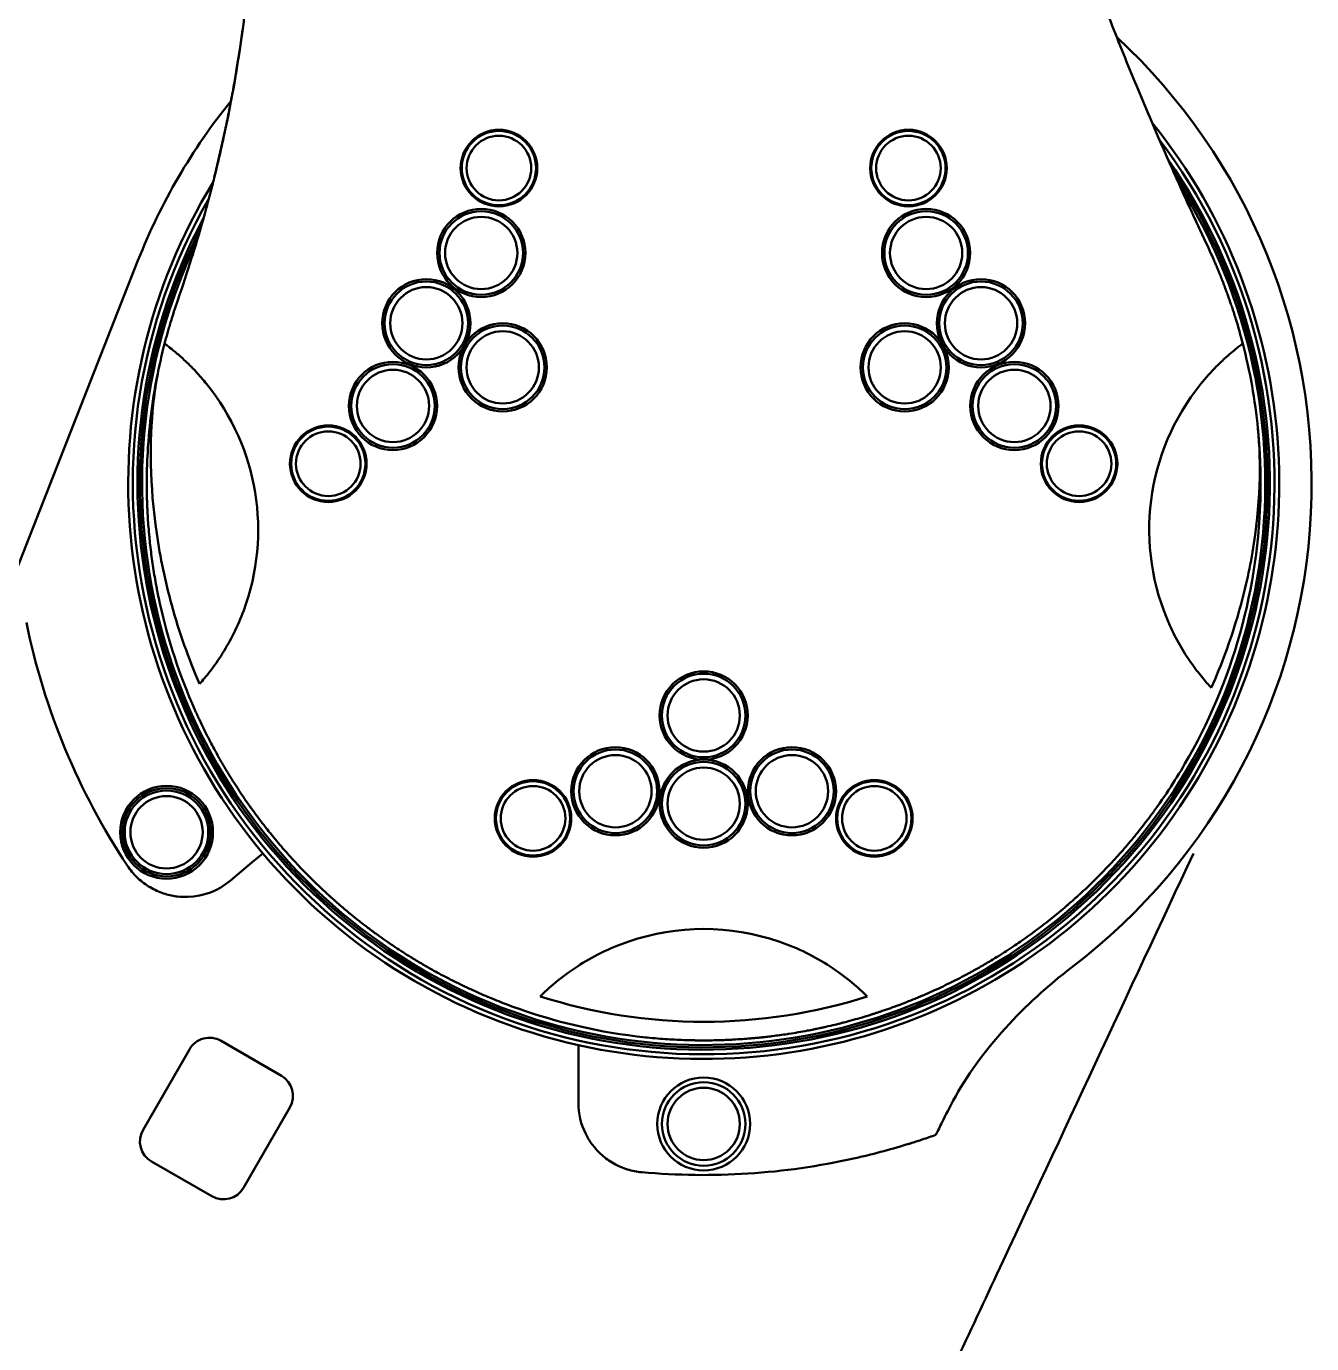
# Model space of a CAD drawing. Header units: millimetres. Extents: x 0 to 8400, y 0 to 5940.
# Drawn here: x 3601.3 to 3878.3, y 2471.9 to 2755.7 of the extents above; entities that cross this region are included whole.
import ezdxf

# ---------------------------------------------------------------- set-up
doc = ezdxf.new("R2010")
doc.units = ezdxf.units.MM
doc.header["$LTSCALE"] = 20
doc.layers.add('可見 (ISO)', color=7, linetype='Continuous', lineweight=50)

msp = doc.modelspace()

# ---------------------------------------------------------------- linework, layer by layer
at = {"layer": '可見 (ISO)'}
for p, q in [((3854.23, 2711.86), (3855.13, 2709.94)), ((3855.13, 2709.94), (3856.04, 2708)), ((3625.39, 2705.27), (3594.68, 2627.28)), ((3649.99, 2575.65), (3652.29, 2577.58)), ((3649.99, 2575.65), (3645.27, 2571.69)), ((3656.29, 2529.68), (3643.3, 2537.18)), ((3626.47, 2518.03), (3636.47, 2535.35)), ((3720.28, 2533.19), (3720.28, 2536.26)), ((3720.28, 2523.82), (3720.28, 2533.19)), ((3658.12, 2522.85), (3648.12, 2505.53)), ((3641.29, 2503.7), (3628.3, 2511.2))]:
    msp.add_line(p, q, dxfattribs=at)
for centre, radius in [((3703.16, 2725.21), 8.25), ((3703.16, 2725.21), 8), ((3791.4, 2725.21), 8.25), ((3791.4, 2725.21), 8), ((3703.16, 2725.21), 6.96), ((3791.4, 2725.21), 6.96), ((3699.35, 2706.92), 9.5), ((3795.21, 2706.92), 9.5), ((3699.35, 2706.92), 9), ((3699.35, 2706.92), 7.79), ((3795.21, 2706.92), 9), ((3795.21, 2706.92), 7.79), ((3687.52, 2691.78), 9.5), ((3687.52, 2691.78), 9), ((3687.52, 2691.78), 7.79), ((3807.04, 2691.78), 9.5), ((3807.04, 2691.78), 9), ((3807.04, 2691.78), 7.79), ((3703.98, 2682.28), 9.5), ((3703.98, 2682.28), 9), ((3790.58, 2682.28), 9.5), ((3790.58, 2682.28), 9), ((3703.98, 2682.28), 7.79), ((3790.58, 2682.28), 7.79), ((3680.33, 2673.97), 9.5), ((3680.33, 2673.97), 9), ((3814.23, 2673.97), 9.5), ((3814.23, 2673.97), 9), ((3680.33, 2673.97), 7.79), ((3814.23, 2673.97), 7.79), ((3666.39, 2661.52), 8.25), ((3666.39, 2661.52), 8), ((3666.39, 2661.52), 6.96), ((3828.17, 2661.52), 8.25), ((3828.17, 2661.52), 8), ((3828.17, 2661.52), 6.96), ((3747.28, 2607.28), 9.5), ((3747.28, 2607.28), 9), ((3747.28, 2607.28), 7.79), ((3728.26, 2590.96), 9.5), ((3728.26, 2590.96), 9), ((3766.3, 2590.96), 9.5), ((3766.3, 2590.96), 9), ((3728.26, 2590.96), 7.79), ((3747.28, 2588.28), 9.5), ((3747.28, 2588.28), 9), ((3766.3, 2590.96), 7.79), ((3747.28, 2588.28), 7.79), ((3631.54, 2582.12), 10), ((3631.54, 2582.12), 9.5), ((3631.54, 2582.12), 9), ((3710.51, 2585.11), 8.25), ((3710.51, 2585.11), 8), ((3710.51, 2585.11), 6.96), ((3784.05, 2585.11), 8.25), ((3784.05, 2585.11), 8), ((3784.05, 2585.11), 6.96), ((3631.54, 2582.12), 7.79), ((3747.28, 2519.28), 10), ((3747.28, 2519.28), 9), ((3747.28, 2519.28), 7.79)]:
    msp.add_circle(centre, radius, dxfattribs=at)
for centre, radius, start, end in [((3747.28, 2657.28), 131, 307.2241, 47.2096), ((3747.28, 2657.28), 131, 141.0286, 158.5118), ((3747.28, 2657.28), 124, 257.4236, 38.8345), ((3747.28, 2657.28), 123, 150.1041, 37.0564), ((3747.28, 2657.28), 122, 152.0258, 34.9215), ((3747.28, 2657.28), 121.5, 153.1827, 33.637), ((3747.28, 2657.28), 124, 148.5058, 220), ((3747.28, 2657.28), 121, 154.5644, 32.1026), ((3747.28, 2657.28), 120, 165.464, 167.7423), ((3747.28, 2657.28), 120, 5.618, 14.536), ((3601.28, 2647.28), 50, 339.6524, 38.9247), ((3893.28, 2647.28), 50, 141.0753, 204.3929), ((3747.28, 2657.28), 149, 191.6155, 213.5728), ((3747.28, 2657.28), 124, 220, 257.4236), ((3635.63, 2583.18), 15, 271.9131, 310), ((3747.28, 2511.28), 50, 71.1297, 108.8618), ((3640.8, 2532.85), 5, 60, 150), ((3653.79, 2525.35), 5, 330, 60), ((3735.28, 2523.82), 15, 180, 206.5219), ((3630.8, 2515.53), 5, 150, 240), ((3747.28, 2657.28), 149, 264.8622, 282.5247), ((3643.79, 2508.03), 5, 240, 330)]:
    msp.add_arc(centre, radius, start, end, dxfattribs=at)
msp.add_ellipse((4033.38, 2537.09), major_axis=(241.25, 151.99), ratio=0.565532, start_param=2.364898, end_param=2.387578, dxfattribs=at)
for points, knots in [([(3851.88, 2716.95), (3851.66, 2717.43), (3850.42, 2720.15), (3848.18, 2725.12), (3845.21, 2731.9), (3842.3, 2738.7), (3839.45, 2745.53), (3836.67, 2752.39), (3833.95, 2759.28), (3831.29, 2766.19), (3828.69, 2773.13), (3826.16, 2780.09), (3823.69, 2787.08), (3821.29, 2794.09), (3818.95, 2801.12), (3816.7, 2808.12), (3814.58, 2814.91), (3812.66, 2821.25), (3810.97, 2826.98), (3809.52, 2832.07), (3808.26, 2836.58), (3807.16, 2840.59), (3806.19, 2844.2), (3805.33, 2847.47), (3804.56, 2850.43), (3803.87, 2853.11), (3803.26, 2855.54), (3802.71, 2857.75), (3802.22, 2859.74), (3801.78, 2861.54), (3801.39, 2863.18), (3801.03, 2864.68), (3800.71, 2866.04), (3800.41, 2867.31), (3800.13, 2868.48), (3799.88, 2869.59), (3799.64, 2870.62), (3799.42, 2871.59), (3799.21, 2872.48), (3799.03, 2873.3), (3798.86, 2874.04), (3798.71, 2874.73), (3798.57, 2875.35), (3798.44, 2875.93), (3798.32, 2876.47), (3798.2, 2876.99), (3798.09, 2877.5), (3797.98, 2878.01), (3797.86, 2878.54), (3797.77, 2878.93), (3797.73, 2879.15), (3797.72, 2879.17)], [0, 0, 0, 0, 0.009122, 0.05212, 0.095147, 0.138202, 0.181286, 0.224398, 0.267536, 0.310702, 0.353893, 0.39711, 0.440352, 0.483622, 0.526904, 0.570211, 0.612486, 0.651556, 0.686444, 0.717207, 0.744368, 0.768589, 0.790342, 0.809979, 0.827831, 0.844035, 0.858675, 0.871902, 0.883869, 0.894711, 0.90455, 0.913506, 0.921701, 0.929256, 0.936292, 0.94292, 0.949157, 0.95497, 0.96033, 0.965229, 0.969705, 0.9738, 0.977553, 0.981005, 0.984217, 0.987265, 0.990229, 0.993199, 0.996277, 0.999568, 1, 1, 1, 1]), ([(3650.67, 2795.49), (3650.67, 2794.59), (3650.66, 2792.32), (3650.6, 2788.68), (3650.48, 2784.56), (3650.3, 2780.45), (3650.07, 2776.33), (3649.78, 2772.23), (3649.43, 2768.12), (3649.03, 2764.02), (3648.56, 2759.88), (3648.21, 2757.1), (3648.02, 2755.68), (3647.84, 2754.38), (3647.47, 2751.72), (3646.85, 2747.71), (3646.17, 2743.65), (3645.44, 2739.64), (3644.68, 2735.77), (3643.92, 2732.16), (3643.19, 2728.87), (3642.49, 2725.89), (3641.89, 2723.42), (3641.47, 2721.74), (3641.26, 2720.95), (3641.03, 2720.04), (3640.84, 2719.33), (3640.48, 2717.98), (3640.29, 2717.27), (3640.1, 2716.56), (3640.08, 2716.49)], [0.1814518, 0.1814518, 0.1814518, 0.1814518, 0.2090177, 0.251274, 0.2935261, 0.3357716, 0.378009, 0.4202361, 0.4624503, 0.5046505, 0.546836, 0.5907259, 0.5907259, 0.5907259, 0.6311357, 0.6732301, 0.7153326, 0.7575953, 0.7984408, 0.8362447, 0.8707984, 0.9020061, 0.9299535, 0.9488407, 0.9550062, 0.9550062, 0.9775518, 0.9775518, 0.9978749, 1, 1, 1, 1]), ([(3854.23, 2711.86), (3854.05, 2712.25), (3853.87, 2712.64), (3853.48, 2713.48), (3853.06, 2714.39), (3852.64, 2715.29), (3852.25, 2716.15), (3852.07, 2716.55), (3851.88, 2716.95)], [0.0000002, 0.0000002, 0.0000002, 0.0000002, 0.2281026, 0.2281026, 0.4947706, 0.7613916, 0.7613916, 1, 1, 1, 1]), ([(3638.23, 2709.99), (3638.18, 2709.82), (3638.12, 2709.64), (3638.07, 2709.46), (3638.03, 2709.33), (3637.99, 2709.19), (3637.95, 2709.05), (3637.87, 2708.78), (3637.78, 2708.5), (3637.7, 2708.22), (3637.63, 2708.01), (3637.57, 2707.8), (3637.51, 2707.59), (3637.5, 2707.58), (3637.5, 2707.56), (3637.49, 2707.55), (3637.46, 2707.46), (3637.44, 2707.37), (3637.41, 2707.28), (3637.39, 2707.22), (3637.38, 2707.17), (3637.36, 2707.12), (3637.34, 2707.07), (3637.33, 2707.01), (3637.31, 2706.96), (3637.31, 2706.96), (3637.31, 2706.96), (3637.31, 2706.96), (3637.3, 2706.94), (3637.26, 2706.79), (3637.17, 2706.5), (3637.13, 2706.37), (3637.08, 2706.22), (3637.02, 2706.03), (3637, 2705.95), (3636.97, 2705.87), (3636.94, 2705.78)], [0.3482205, 0.3482205, 0.3482205, 0.3482205, 0.375, 0.375, 0.375, 0.3959194, 0.3959194, 0.3959194, 0.4375, 0.4375, 0.4375, 0.46875, 0.46875, 0.46875, 0.4710106, 0.4710106, 0.4710106, 0.484375, 0.484375, 0.484375, 0.4921875, 0.4921875, 0.4921875, 0.4997559, 0.4997559, 0.4997559, 0.5001527, 0.5001527, 0.5001527, 0.6013504, 0.6013504, 0.6013504, 0.6459501, 0.6459501, 0.6459501, 0.6657743, 0.6657743, 0.6657743, 0.6657743]), ([(3857.27, 2705.27), (3857.4, 2704.97), (3857.53, 2704.67), (3857.78, 2704.07), (3857.91, 2703.77), (3858.07, 2703.38), (3858.11, 2703.29), (3858.3, 2702.83), (3858.46, 2702.45), (3858.76, 2701.68), (3858.91, 2701.31), (3859.07, 2700.91), (3859.07, 2700.9), (3859.22, 2700.53), (3859.35, 2700.17), (3859.53, 2699.71), (3859.57, 2699.61), (3859.69, 2699.27), (3859.78, 2699.04), (3859.88, 2698.77), (3859.89, 2698.74), (3859.94, 2698.62), (3859.97, 2698.53), (3860.02, 2698.38), (3860.06, 2698.26), (3860.11, 2698.15), (3860.13, 2698.09), (3860.13, 2698.08), (3860.13, 2698.07)], [0.1563572, 0.1563572, 0.1563572, 0.1563572, 0.2038759, 0.2038759, 0.25, 0.25, 0.263396, 0.263396, 0.3196718, 0.3196718, 0.3731212, 0.3731212, 0.375, 0.375, 0.4240631, 0.4240631, 0.4375, 0.4375, 0.46875, 0.46875, 0.4727585, 0.4727585, 0.484375, 0.484375, 0.4921875, 0.4990234, 0.4990234, 0.4999946, 0.4999946, 0.4999946, 0.4999946]), ([(3631.12, 2687.4), (3631.31, 2688.14), (3631.52, 2688.89), (3631.73, 2689.66), (3631.84, 2690.04), (3631.95, 2690.42), (3632.06, 2690.81), (3632.12, 2691.01), (3632.17, 2691.2), (3632.23, 2691.4), (3632.26, 2691.49), (3632.29, 2691.59), (3632.32, 2691.69), (3632.33, 2691.74), (3632.35, 2691.79), (3632.36, 2691.84), (3632.37, 2691.86), (3632.38, 2691.89), (3632.38, 2691.91), (3632.39, 2691.94), (3632.4, 2691.96), (3632.41, 2691.98), (3632.86, 2693.47), (3633.37, 2695.07), (3633.96, 2696.77)], [0, 0, 0, 0, 0.25, 0.25, 0.25, 0.375, 0.375, 0.375, 0.4375, 0.4375, 0.4375, 0.46875, 0.46875, 0.46875, 0.484375, 0.484375, 0.484375, 0.492187, 0.492187, 0.492187, 0.5, 0.5, 0.5, 1, 1, 1, 1]), ([(3860.46, 2697.15), (3860.53, 2696.95), (3860.6, 2696.75), (3860.77, 2696.26), (3860.87, 2695.96), (3861, 2695.6), (3861.02, 2695.54), (3861.15, 2695.14), (3861.27, 2694.79), (3861.4, 2694.38), (3861.42, 2694.33), (3861.51, 2694.04), (3861.59, 2693.8), (3861.68, 2693.5), (3861.7, 2693.44), (3861.74, 2693.32), (3861.76, 2693.25), (3861.81, 2693.11), (3861.83, 2693.05), (3861.86, 2692.95), (3861.87, 2692.9), (3861.89, 2692.84), (3861.9, 2692.81), (3861.9, 2692.8), (3861.92, 2692.75), (3861.93, 2692.72), (3861.94, 2692.68)], [0.5505981, 0.5505981, 0.5505981, 0.5505981, 0.5819789, 0.5819789, 0.625, 0.625, 0.633512, 0.633512, 0.6811237, 0.6811237, 0.6875, 0.6875, 0.71875, 0.71875, 0.7255013, 0.7255013, 0.734375, 0.734375, 0.7421875, 0.7421875, 0.7460938, 0.7490234, 0.7490234, 0.75, 0.75, 0.755224, 0.755224, 0.755224, 0.755224]), ([(3631.12, 2687.4), (3631.12, 2687.4), (3631.19, 2687.35), (3631.47, 2687.14), (3631.69, 2686.97), (3632.36, 2686.45), (3632.84, 2686.07), (3633.99, 2685.11), (3634.63, 2684.54), (3636.15, 2683.14), (3637.02, 2682.27), (3637.84, 2681.39)], [-1.283643, -1.283643, -1.283643, -1.283643, -1.096819, -1.096819, -0.898235, -0.898235, -0.641131, -0.641131, -0.362768, -0.362768, -0.000001, -0.000001, -0.000001, -0.000001]), ([(3859.46, 2684.11), (3859.96, 2684.56), (3860.47, 2685.01), (3861.38, 2685.79), (3861.79, 2686.12), (3862.49, 2686.68), (3862.78, 2686.9), (3863.14, 2687.18), (3863.26, 2687.27), (3863.4, 2687.37), (3863.44, 2687.4), (3863.44, 2687.4)], [-0.7475263, -0.7475263, -0.7475263, -0.7475263, -0.5455721, -0.5455721, -0.3739314, -0.3739314, -0.2137301, -0.2137301, -0.1038998, -0.1038998, -0.000001, -0.000001, -0.000001, -0.000001]), ([(3854.38, 2678.7), (3855.44, 2680.01), (3856.59, 2681.29), (3858.33, 2683.05), (3858.89, 2683.59), (3859.46, 2684.11)], [6.0767871, 6.0767871, 6.0767871, 6.0767871, 6.5511057, 6.5511057, 6.7650285, 6.7650285, 6.7650285, 6.7650285]), ([(3629.51, 2680.2), (3629.16, 2678.25), (3628.89, 2676.27), (3627.85, 2666.37), (3627.91, 2656.87), (3630.17, 2641.31), (3631.26, 2636.13), (3634.26, 2625.26), (3636.26, 2619.58), (3638.66, 2614.07)], [-7.305417, -7.305417, -7.305417, -7.305417, -6.525195, -6.525195, -3.383967, -3.383967, -1.802807, -1.802807, -0.000001, -0.000001, -0.000001, -0.000001]), ([(3866.7, 2669.03), (3867.42, 2661.7), (3867.25, 2652.59), (3864.73, 2637.73), (3863.63, 2633.04), (3860.73, 2623.27), (3858.85, 2618.2), (3856.64, 2613.26)], [0.000001, 0.000001, 0.000001, 0.000001, 2.210722, 2.210722, 3.242578, 3.242578, 4.403592, 4.403592, 4.403592, 4.403592]), ([(3866.7, 2669.03), (3866.74, 2668.67), (3866.77, 2668.32), (3866.86, 2667.3), (3866.92, 2666.64), (3867.01, 2665.32), (3867.05, 2664.66), (3867.11, 2663.73), (3867.12, 2663.45), (3867.15, 2662.79), (3867.17, 2662.4), (3867.21, 2661.42), (3867.23, 2660.83), (3867.24, 2660.17), (3867.25, 2660.1), (3867.26, 2659.61), (3867.27, 2659.18), (3867.27, 2658.51), (3867.28, 2658.27), (3867.28, 2657.9), (3867.28, 2657.71), (3867.28, 2657.53), (3867.28, 2657.46), (3867.28, 2657.45), (3867.28, 2657.44)], [0, 0, 0, 0, 0.00265162, 0.00265162, 0.00753837, 0.00753837, 0.01241346, 0.01241346, 0.01441538, 0.01441538, 0.01727724, 0.01727724, 0.02162308, 0.02162308, 0.02213007, 0.02213007, 0.02522692, 0.02522692, 0.02702884, 0.02702884, 0.02792981, 0.02838029, 0.02838029, 0.0284407, 0.0284407, 0.0284407, 0.0284407]), ([(3627.28, 2657.28), (3627.28, 2657.9), (3627.28, 2658.51), (3627.3, 2659.77), (3627.32, 2660.42), (3627.36, 2661.71), (3627.39, 2662.36), (3627.42, 2663)], [0.94183889, 0.94183889, 0.94183889, 0.94183889, 0.94631075, 0.94631075, 0.95108377, 0.95108377, 0.95582549, 0.95582549, 0.95582549, 0.95582549]), ([(3630.1, 2631.4), (3630.1, 2631.44), (3630.09, 2631.47), (3630.08, 2631.5), (3630.06, 2631.59), (3630.04, 2631.68), (3630.02, 2631.77), (3630.02, 2631.8), (3630.01, 2631.82), (3630.01, 2631.84), (3630, 2631.9), (3629.98, 2631.96), (3629.97, 2632.02), (3629.95, 2632.09), (3629.94, 2632.15), (3629.93, 2632.21), (3629.88, 2632.46), (3629.82, 2632.7), (3629.77, 2632.95), (3629.72, 2633.21), (3629.67, 2633.46), (3629.62, 2633.71), (3629.57, 2633.95), (3629.52, 2634.19), (3629.48, 2634.43), (3629.4, 2634.84), (3629.32, 2635.25), (3629.24, 2635.66), (3629.12, 2636.31), (3629.01, 2636.96), (3628.9, 2637.61), (3628.8, 2638.26), (3628.69, 2638.91), (3628.6, 2639.56), (3628.5, 2640.21), (3628.41, 2640.86), (3628.32, 2641.51), (3628.23, 2642.16), (3628.15, 2642.82), (3628.08, 2643.47), (3628, 2644.12), (3627.93, 2644.77), (3627.87, 2645.42), (3627.85, 2645.63), (3627.83, 2645.85), (3627.81, 2646.06), (3627.76, 2646.5), (3627.73, 2646.94), (3627.69, 2647.38), (3627.63, 2648.04), (3627.59, 2648.69), (3627.54, 2649.34), (3627.5, 2649.99), (3627.46, 2650.65), (3627.43, 2651.3), (3627.42, 2651.43), (3627.42, 2651.56), (3627.41, 2651.7), (3627.39, 2652.22), (3627.36, 2652.74), (3627.35, 2653.25), (3627.33, 2653.66), (3627.32, 2654.07), (3627.31, 2654.47), (3627.31, 2654.72), (3627.3, 2654.96), (3627.3, 2655.21), (3627.29, 2655.42), (3627.29, 2655.63), (3627.29, 2655.84), (3627.29, 2655.96), (3627.29, 2656.07), (3627.28, 2656.18), (3627.28, 2656.21), (3627.28, 2656.24), (3627.28, 2656.27), (3627.28, 2656.3), (3627.28, 2656.33), (3627.28, 2656.36), (3627.28, 2656.42), (3627.28, 2656.49), (3627.28, 2656.55), (3627.28, 2656.75), (3627.28, 2656.96), (3627.28, 2657.17), (3627.28, 2657.2), (3627.28, 2657.24), (3627.28, 2657.28)], [0.87737539, 0.87737539, 0.87737539, 0.87737539, 0.877643, 0.877643, 0.877643, 0.87835497, 0.87835497, 0.87835497, 0.87853461, 0.87853461, 0.87853461, 0.87898042, 0.87898042, 0.87898042, 0.87942622, 0.87942622, 0.87942622, 0.88120944, 0.88120944, 0.88120944, 0.8830419, 0.8830419, 0.8830419, 0.88477588, 0.88477588, 0.88477588, 0.88773802, 0.88773802, 0.88773802, 0.89246673, 0.89246673, 0.89246673, 0.89722878, 0.89722878, 0.89722878, 0.90202496, 0.90202496, 0.90202496, 0.90685609, 0.90685609, 0.90685609, 0.91172306, 0.91172306, 0.91172306, 0.91330738, 0.91330738, 0.91330738, 0.91662681, 0.91662681, 0.91662681, 0.92156838, 0.92156838, 0.92156838, 0.92654884, 0.92654884, 0.92654884, 0.92757313, 0.92757313, 0.92757313, 0.93156936, 0.93156936, 0.93156936, 0.93470601, 0.93470601, 0.93470601, 0.93663115, 0.93663115, 0.93663115, 0.93827245, 0.93827245, 0.93827245, 0.93916406, 0.93916406, 0.93916406, 0.93938696, 0.93938696, 0.93938696, 0.93960986, 0.93960986, 0.93960986, 0.94005567, 0.94005567, 0.94005567, 0.94155684, 0.94155684, 0.94155684, 0.94183889, 0.94183889, 0.94183889, 0.94183889]), ([(3867.28, 2657.44), (3867.29, 2647.22), (3865.98, 2636.85), (3860.77, 2616.98), (3856.86, 2607.31), (3849.62, 2594.46), (3847.2, 2590.67), (3844.57, 2587.03)], [0, 0, 0, 0, 3.111678, 3.111678, 6.199473, 6.199473, 7.547753, 7.547753, 7.547753, 7.547753]), ([(3648.16, 2629.9), (3647.54, 2628.23), (3646.83, 2626.6), (3645.29, 2623.5), (3644.47, 2622.04), (3642.73, 2619.26), (3641.82, 2617.98), (3640.12, 2615.76), (3639.34, 2614.84), (3638.66, 2614.07)], [-2.099772, -2.099772, -2.099772, -2.099772, -1.568763, -1.568763, -1.050636, -1.050636, -0.51402, -0.51402, -0.000001, -0.000001, -0.000001, -0.000001]), ([(3856.64, 2613.26), (3856.08, 2613.86), (3855.41, 2614.61), (3853.91, 2616.44), (3853.09, 2617.5), (3851.44, 2619.86), (3850.63, 2621.14), (3849.1, 2623.82), (3848.39, 2625.21), (3847.74, 2626.63)], [-1.891345, -1.891345, -1.891345, -1.891345, -1.425878, -1.425878, -0.945155, -0.945155, -0.469047, -0.469047, -0.000001, -0.000001, -0.000001, -0.000001]), ([(3844.57, 2587.03), (3844.55, 2587.01), (3844.53, 2586.98), (3844.51, 2586.96), (3844.49, 2586.93), (3844.47, 2586.9), (3844.45, 2586.87), (3844.4, 2586.81), (3844.35, 2586.74), (3844.31, 2586.67), (3844.17, 2586.48), (3844.03, 2586.29), (3843.89, 2586.1), (3843.68, 2585.82), (3843.47, 2585.54), (3843.26, 2585.25), (3842.86, 2584.72), (3842.45, 2584.19), (3842.04, 2583.65), (3841.63, 2583.13), (3841.21, 2582.6), (3840.79, 2582.08), (3840.65, 2581.91), (3840.52, 2581.74), (3840.38, 2581.57), (3840.09, 2581.22), (3839.81, 2580.87), (3839.52, 2580.52), (3839.09, 2580.01), (3838.65, 2579.49), (3838.22, 2578.98), (3837.78, 2578.48), (3837.34, 2577.97), (3836.89, 2577.47), (3836.44, 2576.97), (3835.99, 2576.47), (3835.54, 2575.98), (3835.08, 2575.49), (3834.63, 2575), (3834.16, 2574.51), (3833.7, 2574.02), (3833.23, 2573.54), (3832.76, 2573.06), (3832.67, 2572.97), (3832.57, 2572.87), (3832.48, 2572.77), (3832.1, 2572.39), (3831.72, 2572.02), (3831.33, 2571.64), (3830.86, 2571.17), (3830.37, 2570.7), (3829.89, 2570.24), (3829.4, 2569.78), (3828.91, 2569.32), (3828.41, 2568.87), (3828.3, 2568.76), (3828.19, 2568.66), (3828.07, 2568.55), (3828.05, 2568.53), (3828.02, 2568.51), (3828, 2568.49), (3827.98, 2568.47), (3827.96, 2568.45), (3827.93, 2568.43), (3827.89, 2568.39), (3827.85, 2568.35), (3827.81, 2568.31), (3827.72, 2568.23), (3827.63, 2568.16), (3827.55, 2568.08), (3827.37, 2567.92), (3827.2, 2567.77), (3827.03, 2567.61), (3826.99, 2567.58), (3826.95, 2567.55), (3826.92, 2567.52), (3826.6, 2567.24), (3826.29, 2566.96), (3825.97, 2566.69), (3825.78, 2566.52), (3825.59, 2566.36), (3825.4, 2566.19), (3824.89, 2565.76), (3824.38, 2565.32), (3823.86, 2564.89), (3823.84, 2564.88), (3823.82, 2564.86), (3823.81, 2564.85), (3823.31, 2564.44), (3822.81, 2564.03), (3822.3, 2563.62), (3821.77, 2563.2), (3821.25, 2562.79), (3820.71, 2562.37), (3820.18, 2561.96), (3819.65, 2561.56), (3819.11, 2561.15), (3818.57, 2560.75), (3818.03, 2560.35), (3817.48, 2559.96), (3816.94, 2559.57), (3816.39, 2559.18), (3815.84, 2558.79), (3815.36, 2558.46), (3814.87, 2558.13), (3814.38, 2557.8), (3814.31, 2557.75), (3814.24, 2557.7), (3814.17, 2557.66), (3813.62, 2557.28), (3813.05, 2556.91), (3812.49, 2556.54), (3811.92, 2556.18), (3811.36, 2555.82), (3810.78, 2555.46), (3810.26, 2555.14), (3809.74, 2554.82), (3809.21, 2554.5), (3809.16, 2554.47), (3809.11, 2554.44), (3809.06, 2554.41), (3808.67, 2554.17), (3808.27, 2553.93), (3807.87, 2553.7), (3807.81, 2553.67), (3807.75, 2553.63), (3807.7, 2553.6), (3807.65, 2553.58), (3807.61, 2553.55), (3807.56, 2553.52), (3807.46, 2553.46), (3807.36, 2553.41), (3807.27, 2553.35), (3807.07, 2553.24), (3806.88, 2553.13), (3806.68, 2553.02), (3806.31, 2552.81), (3805.94, 2552.6), (3805.57, 2552.39), (3805.15, 2552.15), (3804.72, 2551.92), (3804.28, 2551.69), (3804.12, 2551.6), (3803.96, 2551.51), (3803.8, 2551.42), (3803.21, 2551.11), (3802.61, 2550.8), (3802.01, 2550.49), (3801.42, 2550.19), (3800.81, 2549.88), (3800.21, 2549.58), (3799.61, 2549.29), (3799, 2549), (3798.39, 2548.71), (3797.78, 2548.42), (3797.17, 2548.14), (3796.55, 2547.86), (3795.94, 2547.59), (3795.33, 2547.32), (3794.7, 2547.05), (3794.4, 2546.92), (3794.1, 2546.79), (3793.8, 2546.67), (3793.48, 2546.53), (3793.16, 2546.4), (3792.84, 2546.27), (3792.22, 2546.01), (3791.6, 2545.76), (3790.97, 2545.52), (3790.35, 2545.27), (3789.72, 2545.03), (3789.08, 2544.8), (3788.73, 2544.67), (3788.37, 2544.54), (3788.02, 2544.41), (3787.74, 2544.31), (3787.46, 2544.21), (3787.18, 2544.11), (3786.55, 2543.89), (3785.91, 2543.67), (3785.27, 2543.46), (3785.18, 2543.42), (3785.08, 2543.39), (3784.99, 2543.36), (3784.96, 2543.35), (3784.92, 2543.34), (3784.89, 2543.33), (3784.86, 2543.32), (3784.83, 2543.31), (3784.8, 2543.3), (3784.74, 2543.28), (3784.69, 2543.26), (3784.64, 2543.25), (3784.53, 2543.21), (3784.42, 2543.17), (3784.31, 2543.14), (3784.1, 2543.07), (3783.88, 2543), (3783.66, 2542.93), (3783.56, 2542.9), (3783.45, 2542.86), (3783.35, 2542.83), (3783.01, 2542.72), (3782.67, 2542.62), (3782.32, 2542.51), (3782.02, 2542.42), (3781.72, 2542.33), (3781.42, 2542.24), (3780.78, 2542.05), (3780.14, 2541.87), (3779.48, 2541.68), (3778.84, 2541.5), (3778.19, 2541.33), (3777.53, 2541.16), (3777.24, 2541.08), (3776.95, 2541.01), (3776.66, 2540.93), (3776.3, 2540.84), (3775.93, 2540.75), (3775.57, 2540.66), (3774.93, 2540.51), (3774.28, 2540.36), (3773.63, 2540.21), (3773.62, 2540.21), (3773.61, 2540.21), (3773.6, 2540.2), (3773.35, 2540.15), (3773.1, 2540.09), (3772.85, 2540.04), (3772.79, 2540.02), (3772.72, 2540.01), (3772.66, 2540), (3772.65, 2539.99), (3772.64, 2539.99), (3772.64, 2539.99), (3772.62, 2539.99), (3772.6, 2539.98), (3772.58, 2539.98), (3772.56, 2539.97), (3772.53, 2539.97), (3772.5, 2539.96), (3772.4, 2539.94), (3772.3, 2539.92), (3772.2, 2539.9), (3772.01, 2539.86), (3771.82, 2539.82), (3771.63, 2539.78), (3771.4, 2539.73), (3771.17, 2539.68), (3770.94, 2539.64), (3770.52, 2539.55), (3770.08, 2539.47), (3769.64, 2539.38), (3769, 2539.26), (3768.34, 2539.14), (3767.65, 2539.02), (3767.01, 2538.91), (3766.34, 2538.8), (3765.66, 2538.7), (3765.54, 2538.68), (3765.42, 2538.66), (3765.31, 2538.64), (3764.77, 2538.56), (3764.22, 2538.48), (3763.66, 2538.41), (3763.16, 2538.34), (3762.65, 2538.27), (3762.13, 2538.2), (3761.97, 2538.18), (3761.81, 2538.17), (3761.66, 2538.15), (3761.26, 2538.1), (3760.86, 2538.05), (3760.45, 2538.01), (3760.37, 2538), (3760.3, 2537.99), (3760.22, 2537.98), (3760.22, 2537.98), (3760.22, 2537.98), (3760.22, 2537.98), (3760.21, 2537.98), (3760.21, 2537.98), (3760.2, 2537.98), (3760.2, 2537.98), (3760.19, 2537.98), (3760.19, 2537.98), (3760.17, 2537.98), (3760.14, 2537.97), (3760.12, 2537.97), (3760.06, 2537.96), (3760.01, 2537.96), (3759.94, 2537.95), (3759.86, 2537.94), (3759.76, 2537.93), (3759.65, 2537.92), (3759.33, 2537.89), (3758.92, 2537.85), (3758.42, 2537.8), (3758.18, 2537.78), (3757.92, 2537.75), (3757.64, 2537.73), (3757.52, 2537.72), (3757.4, 2537.71), (3757.27, 2537.7), (3756.78, 2537.66), (3756.23, 2537.61), (3755.62, 2537.57), (3755.01, 2537.53), (3754.34, 2537.49), (3753.61, 2537.45), (3753.19, 2537.43), (3752.76, 2537.41), (3752.3, 2537.39), (3752.07, 2537.38), (3751.83, 2537.37), (3751.59, 2537.36), (3750.95, 2537.34), (3750.27, 2537.32), (3749.57, 2537.3), (3748.92, 2537.29), (3748.25, 2537.28), (3747.55, 2537.28), (3746.9, 2537.28), (3746.22, 2537.28), (3745.52, 2537.29), (3745.36, 2537.3), (3745.19, 2537.3), (3745.03, 2537.3), (3744.53, 2537.31), (3744.02, 2537.33), (3743.5, 2537.34), (3742.85, 2537.36), (3742.18, 2537.39), (3741.49, 2537.42), (3740.83, 2537.45), (3740.16, 2537.49), (3739.47, 2537.54), (3738.09, 2537.63), (3736.64, 2537.74), (3735.13, 2537.9), (3735.02, 2537.91), (3734.9, 2537.92), (3734.78, 2537.94), (3724.57, 2539), (3716.09, 2541.19), (3709.34, 2543.44), (3707.46, 2544.06), (3705.7, 2544.7), (3704.08, 2545.33), (3703.43, 2545.58), (3702.81, 2545.83), (3702.2, 2546.07), (3701.72, 2546.27), (3701.26, 2546.46), (3700.8, 2546.65), (3700.64, 2546.71), (3700.49, 2546.78), (3700.33, 2546.85), (3699.69, 2547.12), (3699.07, 2547.39), (3698.48, 2547.65), (3697.84, 2547.94), (3697.22, 2548.22), (3696.64, 2548.49), (3696.3, 2548.65), (3695.97, 2548.81), (3695.65, 2548.96), (3695.36, 2549.09), (3695.08, 2549.23), (3694.82, 2549.36), (3694.17, 2549.67), (3693.57, 2549.97), (3693.01, 2550.26), (3692.57, 2550.48), (3692.16, 2550.69), (3691.78, 2550.89), (3691.59, 2550.99), (3691.39, 2551.09), (3691.21, 2551.19), (3690.56, 2551.53), (3689.99, 2551.84), (3689.51, 2552.1), (3689.48, 2552.12), (3689.46, 2552.13), (3689.43, 2552.15), (3689.34, 2552.2), (3689.24, 2552.25), (3689.15, 2552.3), (3688.71, 2552.54), (3688.36, 2552.74), (3688.08, 2552.9), (3687.94, 2552.98), (3687.81, 2553.05), (3687.71, 2553.11), (3687.7, 2553.12), (3687.68, 2553.13), (3687.67, 2553.13), (3687.55, 2553.2), (3687.47, 2553.25), (3687.43, 2553.27), (3687.42, 2553.28), (3687.42, 2553.28), (3687.42, 2553.28), (3687.42, 2553.28), (3687.39, 2553.29), (3687.38, 2553.3), (3687.38, 2553.3), (3687.38, 2553.3), (3687.38, 2553.3), (3687.36, 2553.31), (3687.34, 2553.32), (3687.33, 2553.33), (3687.2, 2553.41), (3687.07, 2553.48), (3686.94, 2553.55), (3686.69, 2553.7), (3686.43, 2553.85), (3686.19, 2554), (3686.1, 2554.05), (3686.01, 2554.1), (3685.92, 2554.15), (3685.52, 2554.39), (3685.12, 2554.63), (3684.73, 2554.87), (3684.55, 2554.98), (3684.37, 2555.09), (3684.2, 2555.2), (3683.61, 2555.57), (3683.04, 2555.92), (3682.49, 2556.28), (3681.9, 2556.65), (3681.34, 2557.02), (3680.8, 2557.38), (3680.4, 2557.65), (3680.02, 2557.9), (3679.64, 2558.16), (3679.47, 2558.28), (3679.29, 2558.4), (3679.12, 2558.52), (3678.56, 2558.9), (3678.03, 2559.28), (3677.52, 2559.64), (3677.51, 2559.65), (3677.49, 2559.66), (3677.47, 2559.68), (3677.32, 2559.78), (3677.18, 2559.89), (3677.04, 2559.99), (3677, 2560.02), (3676.96, 2560.05), (3676.92, 2560.08), (3676.9, 2560.09), (3676.88, 2560.1), (3676.86, 2560.12), (3676.84, 2560.13), (3676.81, 2560.16), (3676.78, 2560.17), (3676.67, 2560.25), (3676.56, 2560.33), (3676.45, 2560.41), (3676.25, 2560.56), (3676.04, 2560.71), (3675.84, 2560.87), (3675.62, 2561.03), (3675.4, 2561.2), (3675.18, 2561.36), (3674.86, 2561.6), (3674.54, 2561.84), (3674.22, 2562.08), (3673.68, 2562.5), (3673.15, 2562.91), (3672.63, 2563.32), (3672.1, 2563.75), (3671.58, 2564.17), (3671.06, 2564.59), (3670.85, 2564.77), (3670.65, 2564.94), (3670.44, 2565.11), (3670.13, 2565.37), (3669.82, 2565.63), (3669.51, 2565.89), (3669.1, 2566.24), (3668.69, 2566.6), (3668.29, 2566.95), (3668.19, 2567.03), (3668.09, 2567.12), (3667.99, 2567.21), (3667.74, 2567.42), (3667.5, 2567.64), (3667.27, 2567.85), (3667.22, 2567.89), (3667.18, 2567.93), (3667.14, 2567.96), (3667.12, 2567.98), (3667.1, 2568), (3667.08, 2568.02), (3667.07, 2568.03), (3667.06, 2568.04), (3667.04, 2568.05), (3667.03, 2568.06), (3667.02, 2568.07), (3667.01, 2568.08), (3666.91, 2568.17), (3666.81, 2568.27), (3666.71, 2568.36), (3666.63, 2568.42), (3666.56, 2568.49), (3666.49, 2568.56), (3666.36, 2568.67), (3666.23, 2568.79), (3666.11, 2568.9), (3665.74, 2569.24), (3665.37, 2569.58), (3665.01, 2569.93), (3664.51, 2570.39), (3664.03, 2570.86), (3663.55, 2571.32), (3663.06, 2571.79), (3662.59, 2572.27), (3662.12, 2572.74), (3661.94, 2572.92), (3661.76, 2573.1), (3661.58, 2573.29), (3661.29, 2573.59), (3661, 2573.88), (3660.71, 2574.18), (3660.24, 2574.67), (3659.78, 2575.16), (3659.32, 2575.65), (3658.86, 2576.15), (3658.41, 2576.64), (3657.97, 2577.14), (3657.51, 2577.64), (3657.07, 2578.14), (3656.63, 2578.65), (3656.19, 2579.16), (3655.75, 2579.67), (3655.33, 2580.18), (3654.89, 2580.7), (3654.47, 2581.22), (3654.05, 2581.73), (3653.95, 2581.85), (3653.86, 2581.97), (3653.76, 2582.09), (3653.43, 2582.49), (3653.11, 2582.9), (3652.79, 2583.31), (3652.38, 2583.84), (3651.97, 2584.37), (3651.57, 2584.9), (3651.18, 2585.41), (3650.8, 2585.92), (3650.43, 2586.42), (3650.4, 2586.47), (3650.37, 2586.51), (3650.34, 2586.56), (3650.31, 2586.59), (3650.29, 2586.63), (3650.26, 2586.66), (3650.25, 2586.67), (3650.24, 2586.68), (3650.23, 2586.7), (3650.16, 2586.8), (3650.08, 2586.91), (3650.01, 2587.01), (3649.85, 2587.22), (3649.7, 2587.43), (3649.55, 2587.64), (3649.43, 2587.81), (3649.31, 2587.98), (3649.2, 2588.15), (3649.02, 2588.4), (3648.84, 2588.66), (3648.66, 2588.91), (3648.46, 2589.21), (3648.25, 2589.5), (3648.05, 2589.8), (3647.68, 2590.35), (3647.31, 2590.9), (3646.95, 2591.45), (3646.94, 2591.46), (3646.94, 2591.46), (3646.94, 2591.47), (3646.57, 2592.03), (3646.2, 2592.6), (3645.85, 2593.16), (3645.49, 2593.73), (3645.14, 2594.3), (3644.79, 2594.86), (3644.44, 2595.44), (3644.1, 2596.01), (3643.76, 2596.59), (3643.42, 2597.17), (3643.09, 2597.75), (3642.76, 2598.33), (3642.43, 2598.91), (3642.11, 2599.49), (3641.79, 2600.08), (3641.51, 2600.6), (3641.23, 2601.12), (3640.96, 2601.64), (3640.92, 2601.71), (3640.89, 2601.78), (3640.85, 2601.85), (3640.54, 2602.44), (3640.24, 2603.04), (3639.94, 2603.63), (3639.64, 2604.23), (3639.35, 2604.83), (3639.06, 2605.43), (3638.86, 2605.86), (3638.65, 2606.28), (3638.46, 2606.71), (3638.37, 2606.89), (3638.29, 2607.06), (3638.21, 2607.24), (3638.1, 2607.48), (3637.99, 2607.73), (3637.88, 2607.97), (3637.83, 2608.08), (3637.79, 2608.18), (3637.74, 2608.29), (3637.73, 2608.3), (3637.73, 2608.31), (3637.72, 2608.33), (3637.7, 2608.37), (3637.68, 2608.42), (3637.66, 2608.46), (3637.65, 2608.48), (3637.64, 2608.5), (3637.64, 2608.51)], [0.2113749, 0.2113749, 0.2113749, 0.2113749, 0.2116107, 0.2116107, 0.2116107, 0.2118787, 0.2118787, 0.2118787, 0.2125023, 0.2125023, 0.2125023, 0.2142855, 0.2142855, 0.2142855, 0.2169381, 0.2169381, 0.2169381, 0.2219598, 0.2219598, 0.2219598, 0.2269447, 0.2269447, 0.2269447, 0.2285513, 0.2285513, 0.2285513, 0.2318936, 0.2318936, 0.2318936, 0.2368073, 0.2368073, 0.2368073, 0.2416865, 0.2416865, 0.2416865, 0.246532, 0.246532, 0.246532, 0.2513444, 0.2513444, 0.2513444, 0.2561245, 0.2561245, 0.2561245, 0.2570828, 0.2570828, 0.2570828, 0.2608729, 0.2608729, 0.2608729, 0.2655902, 0.2655902, 0.2655902, 0.270277, 0.270277, 0.270277, 0.2713485, 0.2713485, 0.2713485, 0.2715715, 0.2715715, 0.2715715, 0.2717944, 0.2717944, 0.2717944, 0.2722402, 0.2722402, 0.2722402, 0.2731318, 0.2731318, 0.2731318, 0.274915, 0.274915, 0.274915, 0.2752906, 0.2752906, 0.2752906, 0.2784814, 0.2784814, 0.2784814, 0.2803977, 0.2803977, 0.2803977, 0.2854519, 0.2854519, 0.2854519, 0.2856143, 0.2856143, 0.2856143, 0.2904548, 0.2904548, 0.2904548, 0.2954079, 0.2954079, 0.2954079, 0.3003126, 0.3003126, 0.3003126, 0.3051704, 0.3051704, 0.3051704, 0.3099826, 0.3099826, 0.3099826, 0.3141458, 0.3141458, 0.3141458, 0.3147504, 0.3147504, 0.3147504, 0.3194751, 0.3194751, 0.3194751, 0.3241578, 0.3241578, 0.3241578, 0.3284116, 0.3284116, 0.3284116, 0.3287996, 0.3287996, 0.3287996, 0.331978, 0.331978, 0.331978, 0.3324238, 0.3324238, 0.3324238, 0.3328696, 0.3328696, 0.3328696, 0.3337612, 0.3337612, 0.3337612, 0.3355444, 0.3355444, 0.3355444, 0.338884, 0.338884, 0.338884, 0.3426773, 0.3426773, 0.3426773, 0.3440917, 0.3440917, 0.3440917, 0.3492116, 0.3492116, 0.3492116, 0.3542479, 0.3542479, 0.3542479, 0.3592045, 0.3592045, 0.3592045, 0.3640852, 0.3640852, 0.3640852, 0.3688933, 0.3688933, 0.3688933, 0.3712088, 0.3712088, 0.3712088, 0.373632, 0.373632, 0.373632, 0.3783042, 0.3783042, 0.3783042, 0.3829127, 0.3829127, 0.3829127, 0.3854746, 0.3854746, 0.3854746, 0.3874598, 0.3874598, 0.3874598, 0.3919482, 0.3919482, 0.3919482, 0.3926074, 0.3926074, 0.3926074, 0.3928303, 0.3928303, 0.3928303, 0.3930532, 0.3930532, 0.3930532, 0.393499, 0.393499, 0.393499, 0.3943907, 0.3943907, 0.3943907, 0.3961739, 0.3961739, 0.3961739, 0.3970001, 0.3970001, 0.3970001, 0.3997403, 0.3997403, 0.3997403, 0.4021057, 0.4021057, 0.4021057, 0.4070683, 0.4070683, 0.4070683, 0.4118995, 0.4118995, 0.4118995, 0.4140061, 0.4140061, 0.4140061, 0.4166092, 0.4166092, 0.4166092, 0.4211389, 0.4211389, 0.4211389, 0.421206, 0.421206, 0.421206, 0.4229222, 0.4229222, 0.4229222, 0.423368, 0.423368, 0.423368, 0.4234237, 0.4234237, 0.4234237, 0.4235909, 0.4235909, 0.4235909, 0.4238138, 0.4238138, 0.4238138, 0.4247054, 0.4247054, 0.4247054, 0.4263511, 0.4263511, 0.4263511, 0.4282718, 0.4282718, 0.4282718, 0.4317782, 0.4317782, 0.4317782, 0.4368782, 0.4368782, 0.4368782, 0.4417039, 0.4417039, 0.4417039, 0.4425376, 0.4425376, 0.4425376, 0.4462953, 0.4462953, 0.4462953, 0.4496704, 0.4496704, 0.4496704, 0.4506836, 0.4506836, 0.4506836, 0.4532369, 0.4532369, 0.4532369, 0.4537106, 0.4537106, 0.4537106, 0.4537349, 0.4537349, 0.4537349, 0.4539056, 0.4539056, 0.4539056, 0.4541285, 0.4541285, 0.4541285, 0.4550201, 0.4550201, 0.4550201, 0.4568033, 0.4568033, 0.4568033, 0.4592447, 0.4592447, 0.4592447, 0.4663044, 0.4663044, 0.4663044, 0.4696735, 0.4696735, 0.4696735, 0.4710691, 0.4710691, 0.4710691, 0.476598, 0.476598, 0.476598, 0.4821732, 0.4821732, 0.4821732, 0.4853348, 0.4853348, 0.4853348, 0.4869723, 0.4869723, 0.4869723, 0.4912502, 0.4912502, 0.4912502, 0.4951471, 0.4951471, 0.4951471, 0.4987496, 0.4987496, 0.4987496, 0.4996006, 0.4996006, 0.4996006, 0.5021157, 0.5021157, 0.5021157, 0.5052868, 0.5052868, 0.5052868, 0.5082932, 0.5082932, 0.5082932, 0.5143121, 0.5143121, 0.5143121, 0.5147579, 0.5147579, 0.5147579, 0.5527562, 0.5527562, 0.5527562, 0.5633749, 0.5633749, 0.5633749, 0.5675992, 0.5675992, 0.5675992, 0.5709293, 0.5709293, 0.5709293, 0.5720914, 0.5720914, 0.5720914, 0.57691, 0.57691, 0.57691, 0.5821387, 0.5821387, 0.5821387, 0.5851951, 0.5851951, 0.5851951, 0.5879041, 0.5879041, 0.5879041, 0.5944161, 0.5944161, 0.5944161, 0.5994608, 0.5994608, 0.5994608, 0.6020721, 0.6020721, 0.6020721, 0.6113375, 0.6113375, 0.6113375, 0.6118378, 0.6118378, 0.6118378, 0.6137266, 0.6137266, 0.6137266, 0.623005, 0.623005, 0.623005, 0.6279923, 0.6279923, 0.6279923, 0.6287172, 0.6287172, 0.6287172, 0.6351252, 0.6351252, 0.6351252, 0.6358079, 0.6358079, 0.6358079, 0.6358983, 0.6358983, 0.6358983, 0.6359054, 0.6359054, 0.6359054, 0.6360168, 0.6360168, 0.6360168, 0.6369084, 0.6369084, 0.6369084, 0.6386917, 0.6386917, 0.6386917, 0.6393186, 0.6393186, 0.6393186, 0.6422581, 0.6422581, 0.6422581, 0.6436159, 0.6436159, 0.6436159, 0.6481594, 0.6481594, 0.6481594, 0.6529972, 0.6529972, 0.6529972, 0.6565238, 0.6565238, 0.6565238, 0.6581951, 0.6581951, 0.6581951, 0.6636567, 0.6636567, 0.6636567, 0.6638478, 0.6638478, 0.6638478, 0.6654399, 0.6654399, 0.6654399, 0.6658857, 0.6658857, 0.6658857, 0.6661087, 0.6661087, 0.6661087, 0.6663316, 0.6663316, 0.6663316, 0.6672232, 0.6672232, 0.6672232, 0.6689325, 0.6689325, 0.6689325, 0.6707896, 0.6707896, 0.6707896, 0.6735178, 0.6735178, 0.6735178, 0.6782278, 0.6782278, 0.6782278, 0.6830729, 0.6830729, 0.6830729, 0.6850554, 0.6850554, 0.6850554, 0.6880657, 0.6880657, 0.6880657, 0.6921882, 0.6921882, 0.6921882, 0.6932204, 0.6932204, 0.6932204, 0.6957547, 0.6957547, 0.6957547, 0.6962005, 0.6962005, 0.6962005, 0.6964234, 0.6964234, 0.6964234, 0.6965348, 0.6965348, 0.6965348, 0.6966463, 0.6966463, 0.6966463, 0.6975379, 0.6975379, 0.6975379, 0.6981927, 0.6981927, 0.6981927, 0.6993211, 0.6993211, 0.6993211, 0.7026729, 0.7026729, 0.7026729, 0.7072145, 0.7072145, 0.7072145, 0.7118199, 0.7118199, 0.7118199, 0.7135869, 0.7135869, 0.7135869, 0.7164921, 0.7164921, 0.7164921, 0.721234, 0.721234, 0.721234, 0.7260488, 0.7260488, 0.7260488, 0.7309399, 0.7309399, 0.7309399, 0.7359112, 0.7359112, 0.7359112, 0.7409668, 0.7409668, 0.7409668, 0.7421184, 0.7421184, 0.7421184, 0.746111, 0.746111, 0.746111, 0.7513487, 0.7513487, 0.7513487, 0.7563841, 0.7563841, 0.7563841, 0.7568299, 0.7568299, 0.7568299, 0.7571643, 0.7571643, 0.7571643, 0.7572757, 0.7572757, 0.7572757, 0.7581673, 0.7581673, 0.7581673, 0.7599505, 0.7599505, 0.7599505, 0.76137, 0.76137, 0.76137, 0.763517, 0.763517, 0.763517, 0.7660168, 0.7660168, 0.7660168, 0.7706499, 0.7706499, 0.7706499, 0.7707047, 0.7707047, 0.7707047, 0.7754349, 0.7754349, 0.7754349, 0.7802085, 0.7802085, 0.7802085, 0.7850267, 0.7850267, 0.7850267, 0.7898909, 0.7898909, 0.7898909, 0.7948023, 0.7948023, 0.7948023, 0.7991814, 0.7991814, 0.7991814, 0.7997625, 0.7997625, 0.7997625, 0.8047729, 0.8047729, 0.8047729, 0.8098351, 0.8098351, 0.8098351, 0.8134471, 0.8134471, 0.8134471, 0.8149508, 0.8149508, 0.8149508, 0.8170136, 0.8170136, 0.8170136, 0.8179052, 0.8179052, 0.8179052, 0.8180166, 0.8180166, 0.8180166, 0.818351, 0.818351, 0.818351, 0.8184845, 0.8184845, 0.8184845, 0.8184845]), ([(3852.79, 2577.54), (3838.68, 2547.34), (3824.58, 2517.13), (3803.99, 2473.07), (3797.52, 2459.2), (3791.04, 2445.33)], [0.000113, 0.000113, 0.000113, 0.000113, 10.000005, 10.000005, 14.591952, 14.591952, 14.591952, 14.591952]), ([(3623.14, 2574.89), (3623.71, 2574.02), (3624.38, 2573.2), (3625.91, 2571.7), (3626.77, 2571.03), (3628.58, 2569.9), (3629.55, 2569.43), (3631.45, 2568.74), (3632.39, 2568.51), (3633.3, 2568.36)], [2.55368, 2.55368, 2.55368, 2.55368, 2.863825, 2.863825, 3.173971, 3.173971, 3.484116, 3.484116, 3.774371, 3.774371, 3.774371, 3.774371]), ([(3633.3, 2568.36), (3633.51, 2568.33), (3633.72, 2568.3), (3634.65, 2568.2), (3635.39, 2568.16), (3636.13, 2568.19)], [-2.3476681, -2.3476681, -2.3476681, -2.3476681, -2.2986308, -2.2986308, -2.1321669, -2.1321669, -2.1321669, -2.1321669]), ([(3712.05, 2546.76), (3712.96, 2547.66), (3714.05, 2548.68), (3716.74, 2550.92), (3718.32, 2552.1), (3723.22, 2555.28), (3726.88, 2557.15), (3731.12, 2558.6)], [-2.759679, -2.759679, -2.759679, -2.759679, -2.080772, -2.080772, -1.342002, -1.342002, -0.000001, -0.000001, -0.000001, -0.000001]), ([(3763.45, 2558.59), (3767.69, 2557.15), (3771.35, 2555.27), (3776.25, 2552.09), (3777.83, 2550.9), (3780.52, 2548.67), (3781.62, 2547.64), (3782.53, 2546.74)], [-2.417468, -2.417468, -2.417468, -2.417468, -1.242237, -1.242237, -0.594451, -0.594451, -0.000001, -0.000001, -0.000001, -0.000001]), ([(3801.06, 2524.31), (3803.8, 2529.49), (3807.72, 2534.85), (3816.59, 2544.65), (3821.44, 2549.11), (3826.53, 2552.97)], [0.000001, 0.000001, 0.000001, 0.000001, 1.757547, 1.757547, 3.39024, 3.39024, 3.39024, 3.39024]), ([(3782.53, 2546.74), (3771.14, 2543.14), (3759.26, 2541.28), (3735.34, 2541.28), (3723.45, 2543.13), (3712.05, 2546.76)], [0.000001, 0.000001, 0.000001, 0.000001, 3.584239, 3.584239, 7.168658, 7.168658, 7.168658, 7.168658]), ([(3723.36, 2514.72), (3723.32, 2514.77), (3723.27, 2514.83), (3722.71, 2515.59), (3722.24, 2516.35), (3721.86, 2517.12)], [0.6127963, 0.6127963, 0.6127963, 0.6127963, 0.6277715, 0.6277715, 0.8163816, 0.8163816, 0.8163816, 0.8163816]), ([(3723.36, 2514.72), (3723.92, 2513.98), (3724.57, 2513.27), (3726.09, 2511.92), (3726.96, 2511.3), (3728.82, 2510.24), (3729.82, 2509.81), (3731.86, 2509.18), (3732.91, 2508.97), (3733.94, 2508.88)], [1.33299, 1.33299, 1.33299, 1.33299, 1.623244, 1.623244, 1.93339, 1.93339, 2.243535, 2.243535, 2.55368, 2.55368, 2.55368, 2.55368]), ([(3790.94, 2514.82), (3789.15, 2514.27), (3787.28, 2513.74), (3783.49, 2512.74), (3781.53, 2512.26), (3779.59, 2511.83)], [-1.194162, -1.194162, -1.194162, -1.194162, -0.596734, -0.596734, -0.000001, -0.000001, -0.000001, -0.000001]), ([(3790.94, 2514.82), (3791.13, 2514.88), (3791.33, 2514.94), (3791.54, 2515.01), (3791.74, 2515.07), (3791.95, 2515.13), (3792.15, 2515.2)], [-0.131487, -0.131487, -0.131487, -0.131487, -0.0657961, -0.0657961, -0.0657961, -0.000001, -0.000001, -0.000001, -0.000001]), ([(3794.36, 2515.91), (3794.03, 2515.81), (3793.67, 2515.69), (3792.93, 2515.45), (3792.54, 2515.32), (3792.15, 2515.2)], [-0.2464216, -0.2464216, -0.2464216, -0.2464216, -0.1232537, -0.1232537, -0.000001, -0.000001, -0.000001, -0.000001]), ([(3797.29, 2516.92), (3796.83, 2516.76), (3796.36, 2516.6), (3795.89, 2516.43), (3795.38, 2516.26), (3794.87, 2516.09), (3794.36, 2515.91)], [-0.3795587, -0.3795587, -0.3795587, -0.3795587, -0.1961322, -0.1961322, -0.1961322, -0.000001, -0.000001, -0.000001, -0.000001])]:
    msp.add_open_spline(points, degree=3, knots=knots, dxfattribs=at)
for points in [[(3641.79, 2723.06), (3644.23, 2732.82), (3646.35, 2743.41), (3647.93, 2754.99)], [(3638.23, 2709.99), (3638.87, 2712.15), (3639.49, 2714.32), (3640.08, 2716.49)], [(3856.04, 2708), (3856.46, 2707.09), (3856.87, 2706.18), (3857.27, 2705.27)], [(3633.96, 2696.77), (3635.01, 2699.77), (3636, 2702.77), (3636.94, 2705.78)], [(3860.13, 2698.07), (3860.24, 2697.77), (3860.35, 2697.46), (3860.46, 2697.15)], [(3861.94, 2692.68), (3862.48, 2690.93), (3862.98, 2689.17), (3863.44, 2687.4)], [(3630.02, 2682.76), (3629.84, 2681.94), (3629.67, 2681.08), (3629.51, 2680.2)], [(3629.52, 2680.35), (3629.67, 2681.15), (3629.84, 2681.95), (3630.02, 2682.76)], [(3627.42, 2663), (3627.69, 2668.85), (3628.4, 2674.67), (3629.52, 2680.35)], [(3637.84, 2681.39), (3638.65, 2680.52), (3639.43, 2679.62), (3640.18, 2678.7)], [(3637.64, 2608.51), (3634.37, 2615.86), (3631.83, 2623.57), (3630.1, 2631.4)], [(3798.68, 2519.69), (3798.22, 2518.77), (3797.75, 2517.85), (3797.29, 2516.92)]]:
    msp.add_open_spline(points, degree=3, dxfattribs=at)

doc.saveas('drawing.dxf')
